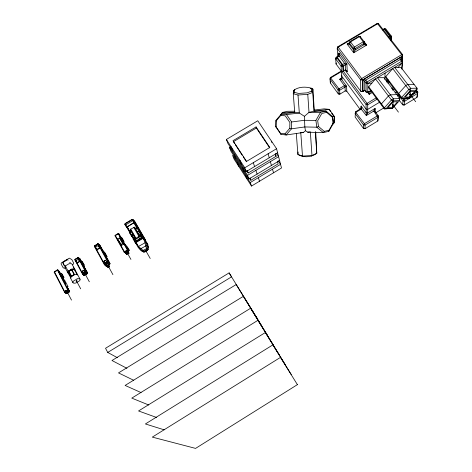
<?xml version="1.0" encoding="UTF-8"?>
<svg xmlns="http://www.w3.org/2000/svg" width="472" height="472" viewBox="0 0 472 472"><rect width="100%" height="100%" fill="white"/><g stroke="black" fill="none" stroke-linecap="round" stroke-linejoin="round"><path stroke-width="0.71" d="M370.886 90.429L367.765 92.305L366.06 92.022L364.738 90.24L364.744 81.32L365.8 80.075L400.244 59.466L401.69 56.664L363.003 79.797L363.039 91.131L365.08 90.441M304.422 116.324L304.835 126.95L305.443 130.714L307.714 132.178L323.332 132.632L328.854 131.304L333.421 123.28L332.512 116.56L326.093 111.073L313.98 111.144L309.007 112.371L304.422 116.324L299.319 113.009L294.711 112.413L281.312 114.029L276.043 120.248L275.925 126.98L280.94 134.343L286.12 134.992L303.402 132.455L305.443 130.714M365.045 128.708L365.051 125.109L364.408 123.699L355.41 111.888L355.151 117.05L363.422 128.419L365.045 128.708L377.836 120.991L378.308 115.841L374.727 111.003L375.098 108.454L367.658 112.932L366.313 115.54L360.844 108.625L355.41 111.888L355.44 113.121M401.389 60.168L401.69 56.664L401.235 59.49L402.616 61.271L402.274 62.8L367.841 83.42L367.765 92.305L366.06 92.022L366.101 83.131L363.003 79.797L365.8 80.075L367.841 83.42L371.871 83.125M368.715 86.819L368.697 87.916L384.338 108.873L392.503 108.318L399.513 100.571L399.819 98.524L383.984 77.668L377.435 77.727L393.359 98.801L392.503 108.318L384.338 108.873L384.397 107.817L391.412 99.97L393.359 98.801L399.819 98.524L399.513 100.571L393.052 100.866L391.412 99.97L375.505 78.877L368.715 86.819L384.397 107.817L386.031 108.696L393.052 100.866M370.573 90.158L370.549 91.686L369.181 94.359L367.44 92.022M275.925 126.98L276.043 120.248M276.026 126.708L280.527 133.31L284.952 133.859L289.767 128.325L289.885 122.484L285.294 115.841L280.858 115.369L276.126 120.944M280.858 115.369L281.312 114.029L286.516 114.572L291.637 121.982L291.495 128.821L286.12 134.992L284.952 133.859M375.004 111.894L375.098 108.454L373.753 111.062L366.313 115.54L366.054 104.53L341.403 71.148M377.836 120.991L378.308 115.841L377.334 115.905L364.408 123.699L363.411 124.82L363.422 128.419L364.408 128.337M381.4 104.931L381.447 103.87L388.421 96.005L390.362 94.837L396.84 94.601M313.98 111.144L312.735 92.376L311.455 91.155L311.591 88.252C305.832 86.523 298.475 86.577 293.619 90.447L293.289 93.704L294.711 112.413M384.774 79.39L385.087 73.089M385.795 76.582L385.736 77.709L401.542 98.506L409.548 98.046L416.693 90.217L417.012 88.17L401.011 67.466L394.645 67.419L410.74 88.335L409.548 98.046L401.542 98.506L401.642 97.427L408.799 89.503L410.74 88.335L417.012 88.17L416.693 90.217L410.422 90.406L408.799 89.503L392.728 68.57L385.795 76.582L401.642 97.427L403.259 98.312L410.422 90.406M390.456 39.294L390.533 37.955L389.884 36.415L384.35 29.317L383.642 29.122L384.173 28.81L385.872 29.069L391.406 36.155L391.129 40.852M390.946 39.648L391.406 36.155L390.421 36.096L388.922 36.993M392.379 105.067L393.17 104.194M298.086 151.972L297.903 154.462C303.496 157.955 311.614 157.341 316.777 153.317L315.721 132.119M397.725 96.182L397.843 94.76L399.135 94.884M398.569 94.595L398.663 93.509L405.778 85.568L407.714 84.4L414.003 84.276M401.89 61.183L402.663 54.693L378.632 23.86L376.927 23.6L337.598 46.917L337.22 48.421L337.698 56.256M402.103 61.094L402.663 54.693L401.678 54.663L361.682 78.576L360.632 79.827L360.732 91.273L362.425 91.556L364.307 90.429M401.772 68.523L402.274 62.8L400.244 59.466L401.235 59.49M399.164 98.725L399.395 96.152L397.843 94.76M401.92 69.166L402.616 61.271L401.631 61.254L367.157 81.886L366.101 83.131L367.841 83.42M311.591 88.252L312.883 89.12L312.735 92.376L307.768 94.359L297.997 95.025L293.289 93.704L294.434 92.323L294.723 89.415M338.99 55.212L338.866 53.118L339.185 56.144L344.566 63.384L345.262 64.906L345.486 69.962L343.026 71.425L341.35 71.154L336.046 63.974L335.71 58.87L336.088 57.372L338.566 55.897L338.866 53.118L346.908 63.921L347.215 71.461L345.451 70.133M409.578 94.707L410.38 93.822M360.844 108.625L361.18 106.076L366.018 112.649L367.658 112.932L367.729 104.814L367.068 103.362L343.238 71.13M399.454 100.536L402.651 104.755L404.286 105.032L416.965 97.38L417.797 92.028L416.074 89.792M328.854 131.304L329.025 130.231L333.126 123.027L332.512 116.56M416.965 97.38L417.797 92.028L416.888 92.064L411.395 95.373M392.503 108.318L392.728 107.345L394.592 105.28M360.095 36.415L366.691 45.058L353.711 52.77L353.363 48.339L354.395 47.052L363.245 41.796L364.29 41.843L363.93 44.74L355.115 49.979L353.711 52.77L347.174 44.085L350.248 42.256M364.29 43.235L363.93 44.74L366.691 45.058L364.29 43.235L364.29 41.843M341.911 75.06L341.669 76.021L366.03 109.103L367.688 109.386L379.5 102.276M359.947 109.168L346.79 91.22L345.203 90.954L339.875 94.14L338.288 93.869L330.323 82.919L330.677 81.508M336.046 63.974L336.3 62.982M70.888 278.055L64.959 267.518L65.36 265.919L69.03 263.724L71.414 263.647L72.015 264.119L80.045 279.217M67.767 272.851L68.18 271.264L65.36 265.919M144.403 240.136L144.692 239.192L134.142 220.867M124.16 252.054L124.72 252.172L127.652 250.408L127.829 249.847L118.684 233.634L118.13 233.522L115.221 235.262L115.044 235.817L124.16 252.054L125.528 252.986L124.16 252.054L124.401 251.712L127.34 249.942L127.829 249.847L128.266 250.892L127.34 249.942L118.13 233.522L120.319 236.513L121.912 237.876L123.965 241.381L122.814 242.071M137.21 244.927L134.762 241.847L142.196 237.05L143.01 236.897L145.748 240.413L135.24 222.159L133.033 219.557L132.095 219.362L125.139 223.522L124.844 224.454L127.605 228.56M94.536 245.705L94.335 246.331L104.424 264.745L106.53 266.178L109.828 264.196L110.029 263.565L99.946 245.275L97.828 243.735L94.589 245.941L104.69 264.361L106.53 266.178L105.905 266.043L105.215 264.78M83.579 275.087L84.134 275.211L86.317 272.126L78.553 257.665L78.004 257.547L75.066 259.305L74.883 259.865L82.624 274.344L84.447 275.453L87.391 273.683L87.574 273.117L79.833 258.715L78.553 257.665L78.045 257.771L75.101 259.529L74.883 259.865L75.862 260.65M54.392 271.689L65.012 292.268L66.705 293.625L69.638 291.596L68.517 290.351L64.794 292.593L65.348 292.717L68.328 290.929L68.517 290.351L57.891 270.043L57.342 269.919L54.392 271.689L54.203 272.25L64.794 292.593L66.375 293.401L69.343 291.619L66.764 286.693M329.025 130.231L324.305 131.363L323.332 132.632L316.83 127.198L315.886 120.407L320.541 112.33L326.093 111.073L326.589 112.36L332.347 117.28M280.805 114.991L282.291 112.466L287.649 111.286L294.882 111.245M54.203 272.25L57.891 270.043L65.396 284.079M64.151 266.361L64.511 265.795L63.089 263.099M311.579 156.12L311.974 155.5L316.777 153.317L315.337 131.635M79.284 258.597L79.833 258.715L79.615 259.057L78.004 257.547L85.81 272.238L87.391 273.683L85.638 270.279M143.754 238.407C146.326 241.387 149.128 245.174 148.19 249.328C147.246 250.868 145.476 251.977 143.671 252.048C139.848 250.184 137.44 246.307 135.517 242.655M67.124 292.498L67.573 291.838L67.879 292.044L66.817 292.292L67.573 291.838M76.281 281.282L76.73 280.61L77.03 280.828L75.98 281.064L76.73 280.61M84.901 274.291L85.361 273.618L85.65 273.843L84.612 274.067L85.361 273.618M115.044 235.817L118.684 233.634L119.54 235.133M126.461 227.28L133.841 222.513L134.656 222.377L135.759 223.675M133.93 238.738L132.897 236.932L132.514 237.168L131.387 235.929L129.44 232.519L131.381 231.233L129.883 232.342L126.903 227.109L134.319 222.672L137.694 227.947M134.827 222.749L135.24 222.159M130.343 229.693L130.762 229.097L134.549 227.174L140.131 236.655L135.918 239.18L130.343 229.693L134.703 237.056M108.112 264.934L110.029 263.565L108.572 262.249L98.447 243.871L94.589 245.941L94.335 246.331L95.132 247.057M108.395 267.181L108.879 266.497L109.138 266.733L108.129 266.945L108.879 266.497M131.387 235.929L133.204 234.501M133.328 234.637L131.83 235.752L132.897 236.932M135.918 239.18L135.706 238.802L134.201 239.912L135.263 241.08L134.874 241.31L133.104 238.95L135.051 237.658L133.546 238.773M133.759 240.095L135.576 238.661L134.927 237.522M135.488 238.702L138.898 236.319L139.706 236.171L140.131 236.655M126.59 251.7L126.838 251.352L126.095 251.8M147.429 245.174L147.86 244.596L145.872 242.325L143.358 237.947M145.523 251.08L146.043 250.384L146.267 250.638L145.299 250.833L146.043 250.384M147.948 247.794L148.432 247.145L146.863 245.369L145.872 242.325L138.449 246.461L138.025 247.045L141.865 251.098L142.768 250.915M332.66 124.455L334.123 122.85L334.312 116.36L329.297 109.356L324.146 108.867L314.204 110.064M386.002 80.682L387.37 79.184M398.049 67.443L402.274 62.8M411.159 95.527L413.065 93.444M415.915 90.317L416.864 89.273M107.728 352.431L231.522 276.863L229.109 272.893L105.533 348.265L107.728 352.431L117.357 357.688M136.26 242.832L135.871 243.062L136.479 244.13M84.134 275.211L87.084 273.441L87.267 272.875L79.52 258.461L78.971 258.337M105.415 263.671L103.982 261.199L105.639 260.202L107.073 262.674L105.415 263.671L104.719 262.762L106.607 261.96L105.498 262.627M377.163 99.144L367.729 104.814L366.054 104.53L367.068 103.362L376.52 97.686M392.267 90.069L394.155 88.931M83.892 275.329L87.574 273.117L82.411 264.184M105.044 263.341L106.701 262.343L107.073 262.674M125.204 252.077L127.405 250.75L127.971 251.328L129.027 253.198L126.826 254.52L125.204 252.077L126.826 254.52M125.912 252.272L127.068 251.576L127.31 251.824L127.664 252.455L126.514 253.145L125.912 252.272L126.514 253.145M128.148 251.01L129.298 250.313L127.458 247.051L123.876 242.832L122.248 239.941L123.965 241.381M108.312 264.184L109.651 266.621L108.147 267.524L106.277 264.621L107.781 263.718L108.755 264.721L108.46 264.456M230.814 146.816L229.551 147.571L231.085 151.488L248.915 179L279.601 160.551M126.272 252.903L127.422 252.213L127.664 252.455M107.109 265.352L105.58 265.76M108.607 264.45L109.71 263.276L99.621 244.968M126.26 253.954L128.467 252.626L129.027 253.198M65.443 290.776L66.587 290.398L66.865 290.923L65.962 291.466L65.443 290.776L65.962 291.466M65.685 290.941L66.587 290.398M395.046 92.925L396.917 91.804M65.714 291.301L66.865 290.923M249.664 178.434L250.856 180.274L278.138 163.861L277.477 161.347M107.616 267.058L109.126 266.155L109.651 266.621M277.607 152.745L246.195 171.602L227.988 143.565L226.383 139.458L257.765 120.767L276.574 148.704L281.501 168.002L251.517 186.056L250.231 182.57L280.563 164.315L278.132 160.692M144.568 251.865L144.904 251.918L138.449 246.461L135.942 242.065L142.544 238.1C146.078 241.446 145.063 246.75 147.429 250.396L148.19 249.328L147.246 248.26L143.181 250.343L142.703 250.998L144.131 251.075L146.668 249.546L147.246 248.26L146.863 245.369L140.727 248.697L140.249 249.346L143.671 252.048L147.712 249.971M375.588 112.891L383.701 108.005M407.124 97.946L404.073 99.787L403.029 100.937L402.651 104.755L404.286 105.032L404.681 101.215L402.858 98.194M95.391 247.281L95.668 247.529L94.766 245.882L97.645 244.16L99.922 248.178L97.037 249.906L96.624 249.535L95.391 247.281L98.276 245.552L98.548 245.806L97.645 244.16M94.766 245.882L97.781 244.284M77.951 258.048L75.249 259.482L77.249 263.087L79.827 261.541L77.821 257.942L78.612 259.417L78.352 259.205L75.774 260.75L76.039 260.957M96.624 249.535L99.515 247.806L99.922 248.178M72.181 264.81L73.396 264.084L73.709 263.14L71.815 259.588L69.331 258.143L61.389 262.892L61.071 263.842L62.953 267.423L64.558 268.621M364.296 90.376L363.039 91.131L364.738 90.24M79.827 261.541L79.432 261.222L76.853 262.768L77.249 263.087M117.599 239.062L119.552 237.888L123.475 244.248L121.522 245.416L117.599 239.062L120.148 242.968M138.361 229.103L138.75 228.873L137.659 227.593L135.452 228.572L137.317 227.887L134.319 222.672M68.18 271.264L71.862 269.064L74.24 268.969L74.836 269.423L71.673 269.241L68.469 271.164L71.372 276.586M68.924 271.264L71.591 269.76L68.924 271.264L71.532 276.12L74.133 274.556L71.52 269.707M386.509 81.066L388.373 79.945M61.183 276.562L61.625 276.297L63.926 277.4L62.764 278.102M371.788 90.943L370.549 91.686L368.88 91.403L369.181 94.359L372.927 92.111M386.592 82.063L388.444 80.954M68.375 273.3L68.794 273.052L68.186 272.604L68.469 271.164M140.308 232.489L140.697 232.253L139.612 230.997L137.405 231.976L139.275 231.286L141.689 234.885M246.195 171.602L244.785 167.772L276.574 148.704M83.178 265.854L84.335 265.158L82.317 261.612L80.73 260.668M387.913 83.119L389.783 81.998M120.702 244.584L122.661 243.41L123.475 244.248M123.876 242.832L123.44 243.092L124.154 243.93M142.42 235.251L141.346 234.006L139.258 235.133M71.307 276.539L74.588 274.657M138.709 236.997L141.659 235.434L142.686 236.619L143.075 236.389L142.001 235.144L139.913 236.271M82.86 272.598L82.234 271.193L83.709 270.303L84.978 272.509L83.497 273.394L83.137 273.117L82.86 272.598L84.553 271.878L83.709 270.303M82.234 271.193L83.857 270.421M105.917 257.181L107.002 256.532L104.89 252.709L102.743 250.726M77.26 275.011L77.674 274.763L77.084 274.315L74.706 274.427L71.018 276.639L70.599 278.209L72.959 282.681M246.632 170.563L248.213 173L276.138 156.232L275.442 153.595M136.078 240.938L137.293 240.207M138.508 239.475L142.155 237.28L141.152 235.528M83.137 273.117L84.618 272.226L84.978 272.509M391.636 88.6L393.524 87.468M248.915 179L247.57 175.342L278.616 156.692L276.327 153.282M86.134 272.692L83.178 274.468L82.624 274.344L85.81 272.238L86.317 272.126L87.574 273.117L82.234 263.937L84.335 265.158M256.06 126.933L269.813 147.459L246.543 161.406L233.009 140.68L256.06 126.933L256.379 128.006L233.392 141.712L234.584 143.535M342.123 77.815L339.687 79.266L344.365 85.638L345.02 87.055L345.203 90.954M66.983 259.671L63.159 261.96L62.841 262.91L64.269 265.606M63.407 262.149L66.133 260.514M389.565 38.533L391.064 37.636L390.421 36.096L384.881 28.998L384.173 28.81M341.722 70.77L330.353 77.544L329.993 78.966L330.323 82.919M341.675 71.408L330.919 77.815L329.993 78.966L338.035 90.005L338.288 93.869L339.875 94.14L339.639 90.27L338.979 88.86L330.353 77.544L330.459 78.865M358.667 36.456L360.384 36.727L358.667 36.456L349.852 41.684L349.528 44.58L353.392 49.707L355.115 49.979L355.086 48.61L354.395 47.052L350.507 41.908L349.852 41.684L349.899 43.07M382.904 30.178L384.881 28.998L385.872 29.069M324.305 131.363L318.482 126.484L316.83 127.198L304.835 126.95L291.495 128.821L289.767 128.325M311.455 91.155L307.213 92.848L298.457 93.444L294.434 92.323M349.215 43.324L347.174 44.085L349.528 44.58M342.229 78.376L339.687 79.266L341.875 79.809L346.572 86.199L346.79 91.22M65.348 292.717L69.343 291.619M326.589 112.36L321.845 113.439L317.68 120.684L318.482 126.484M69.585 262.757L70.458 262.585M332.713 123.044L334.123 122.85L334.312 116.36L332.182 116.637M307.714 132.178L309.691 131.906M291.637 121.982L304.411 120.295L315.886 120.407M286.516 114.572L299.319 113.009L297.997 95.025M314.376 111.174L329.297 109.356L330.429 111.516M374.727 111.003L373.753 111.062L377.966 117.321L365.051 125.109L363.411 124.82L355.056 113.357L356.036 112.23L361.481 108.955L361.18 106.076L361.204 108.831M282.291 112.466L294.634 112.424M320.541 112.33L309.007 112.371L307.768 94.359M341.35 71.154L343.026 71.425L342.772 66.387L342.076 64.865L336.707 57.619L336.088 57.372L336.182 58.835M303.402 132.455L300.752 132.425L302.493 156.073L303.089 156.633M378.632 23.86L376.927 23.6M67.225 259.86L68.151 260.066M310.181 88.394L312.883 89.12L314.334 111.097M164.144 429.821L145.394 423.956L272.875 344.879L291.248 374.52M64.794 292.593L66.375 293.401M156.521 417.449L138.55 410.959L265.364 332.524L285.153 364.496M338.566 55.897L339.185 56.144L336.707 57.619L335.71 58.87L341.073 66.115L341.875 79.809M336.624 57.053L337.244 57.301L342.619 64.546L343.309 66.068L343.563 71.113M148.733 404.994L131.788 398.12L257.942 320.317L279.111 354.566M65.401 283.713L59.047 271.37L57.342 269.919L67.992 290.475L69.16 291.265M141.069 392.574L125.109 385.435L250.602 308.251L273.129 344.725M361.764 91.243L362.425 91.556L362.372 80.116L361.682 78.576L338.223 47.147L337.598 46.917L337.728 49.064M61.407 275.902L63.236 276.787L61.643 273.949L59.802 273.046M133.724 380.296L118.507 372.898L243.357 296.327L267.205 334.984M58.894 271.258L59.608 272.692L61.926 273.837L63.926 277.4M126.927 368.319L111.982 360.508L236.189 284.545L261.335 325.332M82.57 263.872L83.68 264.521L82.075 261.7L80.399 260.703M68.328 290.929L69.667 291.838L67.16 287.047M59.047 271.37L57.891 270.043M71.532 276.12L74.133 274.556M64.959 267.518L65.567 267.978M345.486 69.962L347.215 71.461L346.336 70.275M106.277 264.621L108.147 267.524L109.126 266.155L107.781 263.718M103.982 261.199L105.639 260.202M104.33 254.083L107.002 256.532M104.631 254.148L106.218 255.612L104.548 252.573L102.412 250.602M99.002 244.832L97.828 243.735L108.005 262.367L109.764 263.942M127.652 250.408L128.714 251.493L125.694 246.048L129.298 250.313M134.762 241.847L136.349 243.558M133.104 238.95L133.853 239.764M135.269 238.319L135.706 238.802M129.44 232.519L130.573 233.77L126.537 226.684M125.611 225.309L124.844 224.454L125.257 223.852L132.219 219.692L133.033 219.557L134.656 222.377M126.154 226.259L125.387 225.404L125.8 224.808L132.768 220.636L133.576 220.501L134.685 221.81M126.903 227.109L127.629 227.923M143.01 236.897L144.078 238.13L143.689 238.366L142.031 235.487M416.027 90.943L417.484 93.491L404.681 101.215L403.029 100.937L399.395 96.152M409.979 94.264L415.69 101.716M392.775 104.631L398.427 112.135M344.967 69.992L360.732 91.273M331.651 113.227L333.692 116.071M275.329 155.028L276.138 156.232M256.379 128.006L269.689 147.878M235.38 144.751L242.13 155.093M243.316 156.916L246.496 161.778M226.383 139.458L244.785 167.772M229.551 147.571L247.57 175.342M250.231 182.57L232.578 155.317L234.041 159.058L251.517 186.056M229.109 272.893L257.5 319.025L255.517 315.768M137.659 227.593L139.612 230.997M141.346 234.006L142.001 235.144M139.275 231.286L141.004 234.295L140.497 234.389L138.762 231.38M141.659 235.434L142.668 237.186M133.841 222.513L132.095 219.362M136.845 227.74L138.803 231.138M140.532 234.153L141.193 235.292M142.196 237.05L143.329 238.903L143.624 237.965L135.37 242.921L136.314 243.121L135.181 241.263M133.806 222.755L136.809 227.976M134.549 227.174L139.706 236.171M133.735 227.315L138.898 236.319M145.783 250.732L150.22 258.473M130.762 229.097L135.912 238.112M127.163 226.737L130.148 231.97M132.089 235.38L133.812 238.401M134.467 239.546L135.47 241.298M126.874 226.69L125.139 223.522M127.493 227.646L128.573 229.54M129.859 231.923L131.806 235.339M133.529 238.36L134.178 239.505M131.181 234.613L135.204 241.67M131.222 234.903L133.883 239.575M122.484 240.761L124.301 243.983M73.272 267.034L75.284 270.592M128.455 251.228L118.684 233.634M127.405 250.75L128.467 252.626M119.552 237.888L122.661 243.41M127.068 251.576L127.422 252.213M127.593 253.482L130.933 259.417M120.838 244.195L121.522 245.416M59.608 272.692L63.962 280.757M99.686 245.658L100.949 247.942M105.35 255.93L106.365 257.777M98.276 245.552L99.515 247.806M106.383 261.759L106.701 262.343M108.637 266.839L112.926 274.651M94.901 246.012L97.037 249.906M82.913 265.223L84.087 267.4M78.352 259.205L79.432 261.222M84.34 271.707L84.618 272.226M85.131 273.955L89.326 281.784M82.376 271.306L83.497 273.394M74.423 269.671L76.948 274.421M71.673 269.241L74.523 274.61M76.505 280.946L80.677 288.823M69.419 274.238L70.989 277.212M62.086 276.993L63.242 279.188M67.101 286.952L69.484 291.489L66.865 286.427M64.375 279.66L68.039 286.646M64.629 282.032L65.295 283.306M66.965 286.492L69.638 291.596L66.705 293.625L66.522 293.277M58.717 270.916L65.496 283.873M66.346 290.233L66.623 290.758M67.349 292.168L71.496 300.103M61.625 276.297L64.9 282.628M280.527 133.31L280.94 134.343M231.239 146.928L232.79 150.957M234.307 154.899L235.788 158.745M237.239 162.504L238.655 166.185M239.823 160.138L241.286 164.044M242.714 167.855L244.112 171.584M245.475 175.224L246.809 178.782M247.304 170.492L248.213 173M249.989 177.879L250.856 180.274M253.281 162.675L254.591 166.563M255.871 170.357L257.116 174.068M258.337 177.69L259.529 181.23M125.723 253.033L124.401 251.712L115.221 235.262M268.12 153.778L269.252 157.76M270.356 161.654L271.435 165.454M272.491 169.171L273.524 172.805M271.506 141.169L271.866 142.544M79.833 258.715L80.199 260.355M84.405 275.217L82.848 274.014L75.066 259.305M293.619 90.447L293.844 93.367M296.316 133.57L297.903 154.462L302.493 156.073L311.974 155.5L310.346 131.812M108.572 262.249L108.365 262.886L105.049 264.88L104.424 264.745L108.572 262.249M338.223 47.147L337.22 48.421L360.632 79.827L362.372 80.116L402.321 56.221L401.678 54.663L377.624 23.783L338.223 47.147M350.507 41.908L349.481 43.194L353.363 48.339L355.086 48.61L363.924 43.359L363.245 41.796L359.334 36.668L350.507 41.908M342.076 64.865L341.073 66.115L342.772 66.387L346.908 63.921L344.566 63.384L342.076 64.865M338.979 88.86L338.035 90.005L339.639 90.27L346.572 86.199L344.365 85.638L338.979 88.86M392.975 101.917L387.901 107.563L392.58 107.303L397.642 101.698L392.975 101.917M410.298 91.485L405.123 97.185L409.666 97.002L414.829 91.338L410.298 91.485M297.401 384.645L195.573 448.4L152.32 437.113L280.474 357.381L297.401 384.645M77.084 278.905L73.39 281.123A4.95 1.87 -26.9 0 0 75.933 282.976L79.597 280.769A4.95 1.87 -26.9 0 0 77.084 278.905M123.387 240.702L122.024 239.552L120.502 236.844L121.758 237.912L123.387 240.702"/></g></svg>
